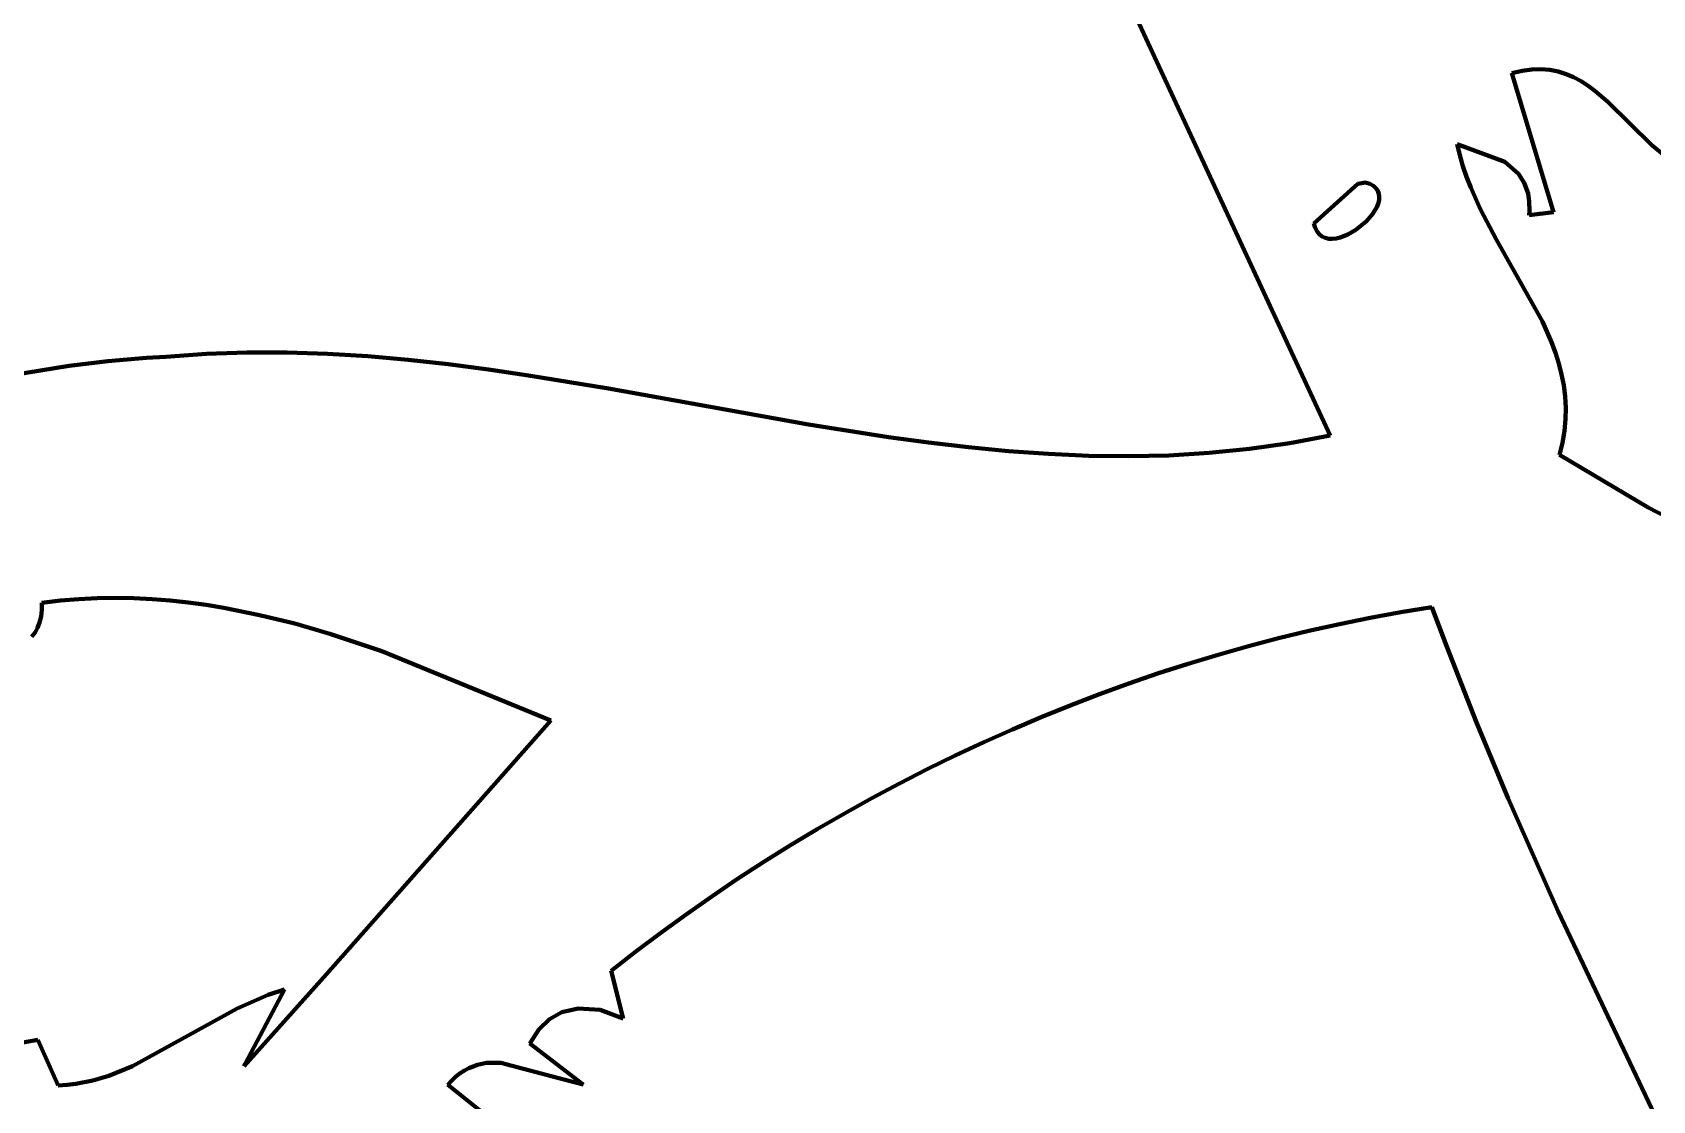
# Model space of a CAD drawing. Header units: millimetres. Extents: x 0 to 9.3, y 0 to 12.
# Drawn here: x 0.922 to 2.053, y 4.635 to 5.38 of the extents above; entities that cross this region are included whole.
import ezdxf

# ---------------------------------------------------------------- set-up
doc = ezdxf.new("R2010")
doc.units = ezdxf.units.MM
doc.layers.add('color#000000ff', color=7, linetype='CONTINUOUS', lineweight=100)
doc.layers.add('color#ffffffff', color=7, linetype='CONTINUOUS', lineweight=100)

msp = doc.modelspace()

# ---------------------------------------------------------------- linework, layer by layer
at = {"layer": 'color#000000ff'}
for p, q in [((1.8276, 5.0989), (1.0696, 6.7352)), ((1.9617, 5.3534), (1.9546, 5.3517)), ((1.9546, 5.3517), (1.9835, 5.2546)), ((1.9684, 5.3543), (1.9617, 5.3534)), ((1.9748, 5.3545), (1.9684, 5.3543)), ((1.9809, 5.354), (1.9748, 5.3545)), ((1.9868, 5.3528), (1.9809, 5.354)), ((1.9923, 5.351), (1.9868, 5.3528)), ((1.9976, 5.3488), (1.9923, 5.351)), ((2.0028, 5.346), (1.9976, 5.3488)), ((2.0077, 5.3429), (2.0028, 5.346)), ((2.0125, 5.3394), (2.0077, 5.3429)), ((2.0216, 5.3316), (2.0125, 5.3394)), ((2.0522, 5.3014), (2.0216, 5.3316)), ((1.9497, 5.2899), (1.9164, 5.3022)), ((1.9164, 5.3022), (1.9182, 5.2945)), ((1.9182, 5.2945), (1.9203, 5.2868)), ((2.0613, 5.2939), (2.0522, 5.3014)), ((1.9203, 5.2868), (1.9229, 5.2793)), ((1.9591, 5.2815), (1.9497, 5.2899)), ((1.9632, 5.2751), (1.9591, 5.2815)), ((1.8471, 5.2744), (1.8162, 5.2468)), ((1.8524, 5.2755), (1.8471, 5.2744)), ((1.8554, 5.2744), (1.8524, 5.2755)), ((1.8579, 5.273), (1.8554, 5.2744)), ((1.8597, 5.2713), (1.8579, 5.273)), ((1.861, 5.2695), (1.8597, 5.2713)), ((1.8617, 5.2674), (1.861, 5.2695)), ((1.9229, 5.2793), (1.9258, 5.2718)), ((1.9258, 5.2718), (1.9324, 5.2571)), ((1.9659, 5.2677), (1.9632, 5.2751)), ((1.8572, 5.2532), (1.8602, 5.2581)), ((1.8602, 5.2581), (1.8612, 5.2606)), ((1.8612, 5.2606), (1.8618, 5.263)), ((1.862, 5.2653), (1.8617, 5.2674)), ((1.8618, 5.263), (1.862, 5.2653)), ((1.9667, 5.2621), (1.9659, 5.2677)), ((1.9668, 5.2559), (1.9667, 5.2621)), ((1.8162, 5.2468), (1.8172, 5.2437)), ((1.8457, 5.2423), (1.8531, 5.2485)), ((1.8531, 5.2485), (1.8572, 5.2532)), ((1.9324, 5.2571), (1.9439, 5.2355)), ((1.9666, 5.2526), (1.9668, 5.2559)), ((1.9835, 5.2546), (1.9666, 5.2526)), ((1.8172, 5.2437), (1.8186, 5.2412)), ((1.8186, 5.2412), (1.8202, 5.2392)), ((1.8202, 5.2392), (1.8221, 5.2377)), ((1.8221, 5.2377), (1.8243, 5.2367)), ((1.8243, 5.2367), (1.8267, 5.2361)), ((1.8267, 5.2361), (1.8292, 5.236)), ((1.8292, 5.236), (1.8318, 5.2363)), ((1.8318, 5.2363), (1.8346, 5.2369)), ((1.8346, 5.2369), (1.8401, 5.2391)), ((1.8401, 5.2391), (1.8457, 5.2423)), ((1.9439, 5.2355), (1.9758, 5.1785)), ((1.9758, 5.1785), (1.9821, 5.1639)), ((1.0435, 5.1559), (1.0717, 5.1568)), ((1.0717, 5.1568), (1.0999, 5.1568)), ((1.0999, 5.1568), (1.128, 5.1559)), ((1.9821, 5.1639), (1.9849, 5.1565)), ((1.9849, 5.1565), (1.9872, 5.1491)), ((0.9077, 5.1409), (0.9477, 5.1474)), ((0.9477, 5.1474), (0.9746, 5.1507)), ((0.9746, 5.1507), (1.0016, 5.153)), ((1.0016, 5.153), (1.0152, 5.1538)), ((1.0152, 5.1538), (1.0435, 5.1559)), ((1.128, 5.1559), (1.1561, 5.1541)), ((1.1561, 5.1541), (1.1842, 5.1517)), ((1.1842, 5.1517), (1.2122, 5.1486)), ((1.2122, 5.1486), (1.2402, 5.1449)), ((1.2402, 5.1449), (1.2682, 5.1408)), ((1.9872, 5.1491), (1.9892, 5.1415)), ((1.2682, 5.1408), (1.3241, 5.1316)), ((1.9892, 5.1415), (1.9907, 5.1339)), ((1.9907, 5.1339), (1.9917, 5.1261)), ((1.3241, 5.1316), (1.4637, 5.1066)), ((1.9917, 5.1261), (1.9921, 5.1182)), ((1.9921, 5.1182), (1.992, 5.1102)), ((1.4637, 5.1066), (1.4916, 5.102)), ((1.4916, 5.102), (1.5195, 5.0978)), ((1.9913, 5.1021), (1.9899, 5.0938)), ((1.992, 5.1102), (1.9913, 5.1021)), ((1.5195, 5.0978), (1.5474, 5.094)), ((1.5474, 5.094), (1.5753, 5.0907)), ((1.5753, 5.0907), (1.6033, 5.088)), ((1.7433, 5.0867), (1.7714, 5.0895)), ((1.7714, 5.0895), (1.7995, 5.0935)), ((1.7995, 5.0935), (1.8276, 5.0989)), ((1.9899, 5.0938), (1.9878, 5.0853)), ((1.6033, 5.088), (1.6312, 5.086)), ((1.6312, 5.086), (1.6592, 5.0847)), ((1.6592, 5.0847), (1.6872, 5.0844)), ((1.6872, 5.0844), (1.7152, 5.085)), ((1.7152, 5.085), (1.7433, 5.0867)), ((1.9878, 5.0853), (2.0497, 5.0485)), ((2.0497, 5.0485), (2.0881, 5.0286)), ((0.9285, 4.9771), (0.928, 4.9725)), ((0.9286, 4.9822), (0.9285, 4.9771)), ((0.9415, 4.9837), (0.9286, 4.9822)), ((0.9544, 4.9847), (0.9415, 4.9837)), ((0.9673, 4.9854), (0.9544, 4.9847)), ((0.9801, 4.9855), (0.9673, 4.9854)), ((0.9928, 4.9853), (0.9801, 4.9855)), ((1.0055, 4.9847), (0.9928, 4.9853)), ((1.0181, 4.9837), (1.0055, 4.9847)), ((1.0307, 4.9823), (1.0181, 4.9837)), ((1.0432, 4.9806), (1.0307, 4.9823)), ((1.0557, 4.9786), (1.0432, 4.9806)), ((1.0805, 4.9736), (1.0557, 4.9786)), ((1.8771, 4.9756), (1.8556, 4.9716)), ((1.8987, 4.9791), (1.8771, 4.9756)), ((1.9088, 4.9521), (1.8987, 4.9791)), ((0.9256, 4.9647), (0.9239, 4.9615)), ((0.927, 4.9684), (0.9256, 4.9647)), ((0.928, 4.9725), (0.927, 4.9684)), ((1.1051, 4.9676), (1.0805, 4.9736)), ((1.1295, 4.9605), (1.1051, 4.9676)), ((1.8342, 4.9673), (1.8129, 4.9625)), ((1.8556, 4.9716), (1.8342, 4.9673)), ((0.9239, 4.9615), (0.9217, 4.9586)), ((1.1658, 4.9484), (1.1295, 4.9605)), ((1.7917, 4.9574), (1.7706, 4.9519)), ((1.8129, 4.9625), (1.7917, 4.9574)), ((1.2838, 4.9), (1.1658, 4.9484)), ((1.7495, 4.9459), (1.7286, 4.9396)), ((1.7706, 4.9519), (1.7495, 4.9459)), ((1.9299, 4.8986), (1.9088, 4.9521)), ((1.7078, 4.9329), (1.6872, 4.9258)), ((1.7286, 4.9396), (1.7078, 4.9329)), ((1.6872, 4.9258), (1.6667, 4.9184)), ((1.6463, 4.9105), (1.626, 4.9023)), ((1.6667, 4.9184), (1.6463, 4.9105)), ((1.1273, 4.723), (1.2838, 4.9)), ((1.626, 4.9023), (1.6059, 4.8938)), ((1.952, 4.8455), (1.9299, 4.8986)), ((1.5859, 4.8849), (1.5661, 4.8756)), ((1.6059, 4.8938), (1.5859, 4.8849)), ((1.5661, 4.8756), (1.5465, 4.866)), ((1.5465, 4.866), (1.5271, 4.856)), ((1.5271, 4.856), (1.5078, 4.8458)), ((1.5078, 4.8458), (1.4887, 4.8351)), ((1.9869, 4.7666), (1.952, 4.8455)), ((1.4887, 4.8351), (1.4698, 4.8242)), ((1.4698, 4.8242), (1.451, 4.8129)), ((1.451, 4.8129), (1.4325, 4.8013)), ((1.4325, 4.8013), (1.4142, 4.7894)), ((1.4142, 4.7894), (1.3961, 4.7772)), ((1.3961, 4.7772), (1.3782, 4.7647)), ((1.3782, 4.7647), (1.3605, 4.7519)), ((2.1473, 4.4288), (1.9869, 4.7666)), ((1.3605, 4.7519), (1.3431, 4.7388)), ((1.3431, 4.7388), (1.3259, 4.7254)), ((1.0698, 4.6589), (1.1273, 4.723)), ((1.3259, 4.7254), (1.3342, 4.6921)), ((1.0648, 4.6991), (1.0866, 4.7086)), ((1.098, 4.7122), (1.0705, 4.6603)), ((1.0866, 4.7086), (1.098, 4.7122)), ((0.9919, 4.6587), (1.0648, 4.6991)), ((1.2914, 4.6964), (1.2829, 4.6915)), ((1.303, 4.6991), (1.2914, 4.6964)), ((1.3182, 4.698), (1.303, 4.6991)), ((1.3342, 4.6921), (1.3182, 4.698)), ((1.2755, 4.6843), (1.2691, 4.6745)), ((1.2829, 4.6915), (1.2755, 4.6843)), ((0.9154, 4.6754), (0.9257, 4.6771)), ((0.9257, 4.6771), (0.94, 4.6454)), ((1.2691, 4.6745), (1.3064, 4.6459)), ((0.9754, 4.6521), (0.9919, 4.6587)), ((1.0705, 4.6603), (1.0698, 4.6589)), ((1.2327, 4.6597), (1.2265, 4.6574)), ((1.239, 4.661), (1.2327, 4.6597)), ((1.2489, 4.6611), (1.239, 4.661)), ((1.293, 4.6494), (1.2489, 4.6611)), ((0.9523, 4.6465), (0.9641, 4.6488)), ((0.9641, 4.6488), (0.9754, 4.6521)), ((1.2148, 4.6488), (1.212, 4.6458)), ((1.2176, 4.6515), (1.2148, 4.6488)), ((1.2205, 4.6538), (1.2176, 4.6515)), ((1.2235, 4.6558), (1.2205, 4.6538)), ((1.2265, 4.6574), (1.2235, 4.6558)), ((1.3064, 4.6459), (1.293, 4.6494)), ((0.94, 4.6454), (0.9462, 4.6458)), ((0.9462, 4.6458), (0.9523, 4.6465)), ((1.212, 4.6458), (1.2544, 4.6119))]:
    msp.add_line(p, q, dxfattribs=at)
at = {"layer": 'color#ffffffff'}
for p, q in [((1.0696, 6.7352), (1.8276, 5.0989)), ((1.9546, 5.3517), (1.9617, 5.3534)), ((1.9835, 5.2546), (1.9546, 5.3517)), ((1.9617, 5.3534), (1.9684, 5.3543)), ((1.9684, 5.3543), (1.9748, 5.3545)), ((1.9748, 5.3545), (1.9809, 5.354)), ((1.9809, 5.354), (1.9868, 5.3528)), ((1.9868, 5.3528), (1.9923, 5.351)), ((1.9923, 5.351), (1.9976, 5.3488)), ((1.9976, 5.3488), (2.0028, 5.346)), ((2.0028, 5.346), (2.0077, 5.3429)), ((2.0077, 5.3429), (2.0125, 5.3394)), ((2.0125, 5.3394), (2.0216, 5.3316)), ((2.0216, 5.3316), (2.0522, 5.3014)), ((1.9182, 5.2945), (1.9164, 5.3022)), ((1.9164, 5.3022), (1.9497, 5.2899)), ((1.9203, 5.2868), (1.9182, 5.2945)), ((2.0522, 5.3014), (2.0613, 5.2939)), ((1.9229, 5.2793), (1.9203, 5.2868)), ((1.9497, 5.2899), (1.9591, 5.2815)), ((1.9591, 5.2815), (1.9632, 5.2751)), ((1.8162, 5.2468), (1.8471, 5.2744)), ((1.8471, 5.2744), (1.8524, 5.2755)), ((1.8524, 5.2755), (1.8554, 5.2744)), ((1.8554, 5.2744), (1.8579, 5.273)), ((1.8579, 5.273), (1.8597, 5.2713)), ((1.8597, 5.2713), (1.861, 5.2695)), ((1.861, 5.2695), (1.8617, 5.2674)), ((1.9258, 5.2718), (1.9229, 5.2793)), ((1.9324, 5.2571), (1.9258, 5.2718)), ((1.9632, 5.2751), (1.9659, 5.2677)), ((1.8602, 5.2581), (1.8572, 5.2532)), ((1.8612, 5.2606), (1.8602, 5.2581)), ((1.8618, 5.263), (1.8612, 5.2606)), ((1.8617, 5.2674), (1.862, 5.2653)), ((1.862, 5.2653), (1.8618, 5.263)), ((1.9659, 5.2677), (1.9667, 5.2621)), ((1.9667, 5.2621), (1.9668, 5.2559)), ((1.8172, 5.2437), (1.8162, 5.2468)), ((1.8531, 5.2485), (1.8457, 5.2423)), ((1.8572, 5.2532), (1.8531, 5.2485)), ((1.9439, 5.2355), (1.9324, 5.2571)), ((1.9668, 5.2559), (1.9666, 5.2526)), ((1.9666, 5.2526), (1.9835, 5.2546)), ((1.8186, 5.2412), (1.8172, 5.2437)), ((1.8202, 5.2392), (1.8186, 5.2412)), ((1.8221, 5.2377), (1.8202, 5.2392)), ((1.8243, 5.2367), (1.8221, 5.2377)), ((1.8267, 5.2361), (1.8243, 5.2367)), ((1.8292, 5.236), (1.8267, 5.2361)), ((1.8318, 5.2363), (1.8292, 5.236)), ((1.8346, 5.2369), (1.8318, 5.2363)), ((1.8401, 5.2391), (1.8346, 5.2369)), ((1.8457, 5.2423), (1.8401, 5.2391)), ((1.9758, 5.1785), (1.9439, 5.2355)), ((1.9821, 5.1639), (1.9758, 5.1785)), ((1.0717, 5.1568), (1.0435, 5.1559)), ((1.0999, 5.1568), (1.0717, 5.1568)), ((1.128, 5.1559), (1.0999, 5.1568)), ((1.9849, 5.1565), (1.9821, 5.1639)), ((1.9872, 5.1491), (1.9849, 5.1565)), ((0.9477, 5.1474), (0.9077, 5.1409)), ((0.9746, 5.1507), (0.9477, 5.1474)), ((1.0016, 5.153), (0.9746, 5.1507)), ((1.0152, 5.1538), (1.0016, 5.153)), ((1.0435, 5.1559), (1.0152, 5.1538)), ((1.1561, 5.1541), (1.128, 5.1559)), ((1.1842, 5.1517), (1.1561, 5.1541)), ((1.2122, 5.1486), (1.1842, 5.1517)), ((1.2402, 5.1449), (1.2122, 5.1486)), ((1.2682, 5.1408), (1.2402, 5.1449)), ((1.9892, 5.1415), (1.9872, 5.1491)), ((1.3241, 5.1316), (1.2682, 5.1408)), ((1.9907, 5.1339), (1.9892, 5.1415)), ((1.9917, 5.1261), (1.9907, 5.1339)), ((1.4637, 5.1066), (1.3241, 5.1316)), ((1.9921, 5.1182), (1.9917, 5.1261)), ((1.992, 5.1102), (1.9921, 5.1182)), ((1.4916, 5.102), (1.4637, 5.1066)), ((1.5195, 5.0978), (1.4916, 5.102)), ((1.9899, 5.0938), (1.9913, 5.1021)), ((1.9913, 5.1021), (1.992, 5.1102)), ((1.5474, 5.094), (1.5195, 5.0978)), ((1.5753, 5.0907), (1.5474, 5.094)), ((1.6033, 5.088), (1.5753, 5.0907)), ((1.7714, 5.0895), (1.7433, 5.0867)), ((1.7995, 5.0935), (1.7714, 5.0895)), ((1.8276, 5.0989), (1.7995, 5.0935)), ((1.9878, 5.0853), (1.9899, 5.0938)), ((1.6312, 5.086), (1.6033, 5.088)), ((1.6592, 5.0847), (1.6312, 5.086)), ((1.6872, 5.0844), (1.6592, 5.0847)), ((1.7152, 5.085), (1.6872, 5.0844)), ((1.7433, 5.0867), (1.7152, 5.085)), ((2.0497, 5.0485), (1.9878, 5.0853)), ((2.0881, 5.0286), (2.0497, 5.0485)), ((0.928, 4.9725), (0.9285, 4.9771)), ((0.9285, 4.9771), (0.9286, 4.9822)), ((0.9286, 4.9822), (0.9415, 4.9837)), ((0.9415, 4.9837), (0.9544, 4.9847)), ((0.9544, 4.9847), (0.9673, 4.9854)), ((0.9673, 4.9854), (0.9801, 4.9855)), ((0.9801, 4.9855), (0.9928, 4.9853)), ((0.9928, 4.9853), (1.0055, 4.9847)), ((1.0055, 4.9847), (1.0181, 4.9837)), ((1.0181, 4.9837), (1.0307, 4.9823)), ((1.0307, 4.9823), (1.0432, 4.9806)), ((1.0432, 4.9806), (1.0557, 4.9786)), ((1.0557, 4.9786), (1.0805, 4.9736)), ((1.8556, 4.9716), (1.8771, 4.9756)), ((1.8771, 4.9756), (1.8987, 4.9791)), ((1.8987, 4.9791), (1.9088, 4.9521)), ((0.9239, 4.9615), (0.9256, 4.9647)), ((0.9256, 4.9647), (0.927, 4.9684)), ((0.927, 4.9684), (0.928, 4.9725)), ((1.0805, 4.9736), (1.1051, 4.9676)), ((1.1051, 4.9676), (1.1295, 4.9605)), ((1.8129, 4.9625), (1.8342, 4.9673)), ((1.8342, 4.9673), (1.8556, 4.9716)), ((0.9217, 4.9586), (0.9239, 4.9615)), ((1.1295, 4.9605), (1.1658, 4.9484)), ((1.7706, 4.9519), (1.7917, 4.9574)), ((1.7917, 4.9574), (1.8129, 4.9625)), ((1.1658, 4.9484), (1.2838, 4.9)), ((1.7286, 4.9396), (1.7495, 4.9459)), ((1.7495, 4.9459), (1.7706, 4.9519)), ((1.9088, 4.9521), (1.9299, 4.8986)), ((1.6872, 4.9258), (1.7078, 4.9329)), ((1.7078, 4.9329), (1.7286, 4.9396)), ((1.6667, 4.9184), (1.6872, 4.9258)), ((1.626, 4.9023), (1.6463, 4.9105)), ((1.6463, 4.9105), (1.6667, 4.9184)), ((1.2838, 4.9), (1.1273, 4.723)), ((1.6059, 4.8938), (1.626, 4.9023)), ((1.9299, 4.8986), (1.952, 4.8455)), ((1.5661, 4.8756), (1.5859, 4.8849)), ((1.5859, 4.8849), (1.6059, 4.8938)), ((1.5465, 4.866), (1.5661, 4.8756)), ((1.5271, 4.856), (1.5465, 4.866)), ((1.5078, 4.8458), (1.5271, 4.856)), ((1.4887, 4.8351), (1.5078, 4.8458)), ((1.952, 4.8455), (1.9869, 4.7666)), ((1.4698, 4.8242), (1.4887, 4.8351)), ((1.451, 4.8129), (1.4698, 4.8242)), ((1.4325, 4.8013), (1.451, 4.8129)), ((1.4142, 4.7894), (1.4325, 4.8013)), ((1.3961, 4.7772), (1.4142, 4.7894)), ((1.3782, 4.7647), (1.3961, 4.7772)), ((1.3605, 4.7519), (1.3782, 4.7647)), ((1.9869, 4.7666), (2.1473, 4.4288)), ((1.3431, 4.7388), (1.3605, 4.7519)), ((1.3259, 4.7254), (1.3431, 4.7388)), ((1.1273, 4.723), (1.0698, 4.6589)), ((1.3342, 4.6921), (1.3259, 4.7254)), ((1.0866, 4.7086), (1.0648, 4.6991)), ((1.0705, 4.6603), (1.098, 4.7122)), ((1.098, 4.7122), (1.0866, 4.7086)), ((1.0648, 4.6991), (0.9919, 4.6587)), ((1.2829, 4.6915), (1.2914, 4.6964)), ((1.2914, 4.6964), (1.303, 4.6991)), ((1.303, 4.6991), (1.3182, 4.698)), ((1.3182, 4.698), (1.3342, 4.6921)), ((1.2691, 4.6745), (1.2755, 4.6843)), ((1.2755, 4.6843), (1.2829, 4.6915)), ((0.9257, 4.6771), (0.9154, 4.6754)), ((0.94, 4.6454), (0.9257, 4.6771)), ((1.3064, 4.6459), (1.2691, 4.6745)), ((0.9919, 4.6587), (0.9754, 4.6521)), ((1.0698, 4.6589), (1.0705, 4.6603)), ((1.2265, 4.6574), (1.2327, 4.6597)), ((1.2327, 4.6597), (1.239, 4.661)), ((1.239, 4.661), (1.2489, 4.6611)), ((1.2489, 4.6611), (1.293, 4.6494)), ((0.9641, 4.6488), (0.9523, 4.6465)), ((0.9754, 4.6521), (0.9641, 4.6488)), ((1.212, 4.6458), (1.2148, 4.6488)), ((1.2148, 4.6488), (1.2176, 4.6515)), ((1.2176, 4.6515), (1.2205, 4.6538)), ((1.2205, 4.6538), (1.2235, 4.6558)), ((1.2235, 4.6558), (1.2265, 4.6574)), ((1.293, 4.6494), (1.3064, 4.6459)), ((0.9462, 4.6458), (0.94, 4.6454)), ((0.9523, 4.6465), (0.9462, 4.6458)), ((1.2544, 4.6119), (1.212, 4.6458))]:
    msp.add_line(p, q, dxfattribs=at)

doc.saveas('drawing.dxf')
